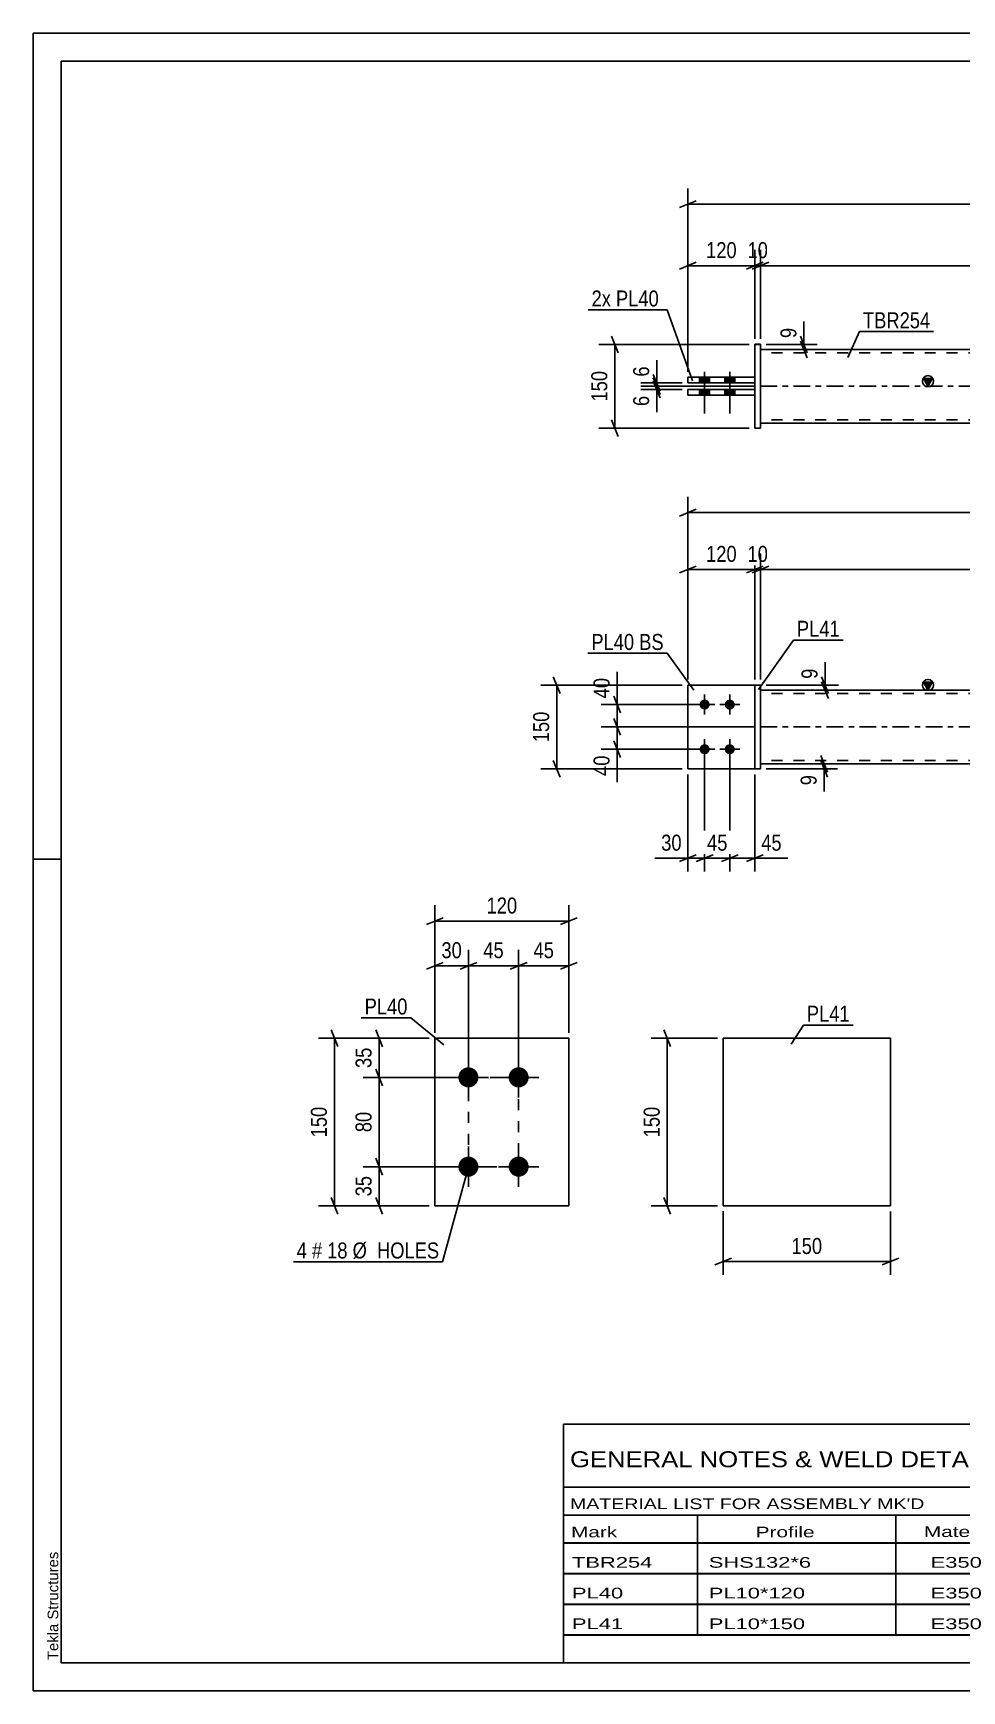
# Model space of a CAD drawing. Header units: millimetres. Extents: x 0 to 420, y 0 to 297.
# Drawn here: x 0 to 166.3, y 0 to 297 of the extents above; entities that cross this region are included whole.
import ezdxf

# ---------------------------------------------------------------- set-up
doc = ezdxf.new("R2010")
doc.units = ezdxf.units.MM
doc.linetypes.add('DXK_LINE_DOT2', pattern=[3.9198, 1.9599, -1.9599])
doc.linetypes.add('DXK_LINE_DOT3', pattern=[5.9187, 2.979, -0.9799, 0.9799, -0.9799])
doc.styles.add('Arial', font='ARIAL.TTF', dxfattribs={"height": 0.2})
doc.styles.add('Arial Narrow', font='ARIALN.TTF', dxfattribs={"height": 0.2})

# ---------------------------------------------------------------- blocks, each defined once
blk = doc.blocks.new('Unknown-581591834-1127')
at = {"color": 5, "linetype": 'Continuous'}
for p, q in [((420, 297), (0, 297)), ((0, 297), (0, 0)), ((0, 292), (0, 297)), ((415, 292), (5, 292)), ((5, 292), (5, 5)), ((5, 149), (0, 149)), ((0, 0), (0, 5)), ((5, 5), (415, 5)), ((0, 0), (420, 0))]:
    blk.add_line(p, q, dxfattribs=at)
at = {"color": 174, "linetype": 'Continuous', "style": 'Arial'}
blk.add_text('Tekla Structures', height=1.9102, rotation=90, dxfattribs=at).set_placement((4.5, 5.5))
blk = doc.blocks.new('Part-581591834-1420 - 1364')
at = {"color": 7, "linetype": 'DXK_LINE_DOT2'}
for p, q in [((117.26, 180.2), (129.26, 180.2)), ((117.26, 180.2), (129.26, 180.2)), ((117.26, 165.2), (117.26, 180.2)), ((129.26, 180.2), (129.26, 180.2)), ((129.26, 180.2), (129.26, 165.2)), ((117.26, 165.2), (129.26, 165.2)), ((129.26, 165.2), (117.26, 165.2)), ((117.26, 165.2), (117.26, 165.2))]:
    blk.add_line(p, q, dxfattribs=at)
blk = doc.blocks.new('Bolt-581591834-1378 - 1364')
at = {"linetype": 'Continuous'}
for points in [[(120.26, 177.6), (120.45, 177.58), (120.63, 177.52), (120.79, 177.43), (120.93, 177.3), (121.04, 177.15), (121.12, 176.98), (121.16, 176.79), (121.16, 176.6), (121.12, 176.42), (121.04, 176.25), (120.93, 176.1), (120.79, 175.97), (120.63, 175.88), (120.45, 175.82), (120.26, 175.8), (120.08, 175.82), (119.9, 175.88), (119.73, 175.97), (119.59, 176.1), (119.48, 176.25), (119.41, 176.42), (119.37, 176.6), (119.37, 176.79), (119.41, 176.98), (119.48, 177.15), (119.59, 177.3), (119.73, 177.43), (119.9, 177.52), (120.08, 177.58)], [(124.76, 177.6), (124.95, 177.58), (125.13, 177.52), (125.29, 177.43), (125.43, 177.3), (125.54, 177.15), (125.62, 176.98), (125.66, 176.79), (125.66, 176.6), (125.62, 176.42), (125.54, 176.25), (125.43, 176.1), (125.29, 175.97), (125.13, 175.88), (124.95, 175.82), (124.76, 175.8), (124.58, 175.82), (124.4, 175.88), (124.23, 175.97), (124.09, 176.1), (123.98, 176.25), (123.91, 176.42), (123.87, 176.6), (123.87, 176.79), (123.91, 176.98), (123.98, 177.15), (124.09, 177.3), (124.23, 177.43), (124.4, 177.52), (124.58, 177.58)], [(120.26, 169.6), (120.45, 169.58), (120.63, 169.52), (120.79, 169.43), (120.93, 169.3), (121.04, 169.15), (121.12, 168.98), (121.16, 168.79), (121.16, 168.6), (121.12, 168.42), (121.04, 168.25), (120.93, 168.1), (120.79, 167.97), (120.63, 167.88), (120.45, 167.82), (120.26, 167.8), (120.08, 167.82), (119.9, 167.88), (119.73, 167.97), (119.59, 168.1), (119.48, 168.25), (119.41, 168.42), (119.37, 168.6), (119.37, 168.79), (119.41, 168.98), (119.48, 169.15), (119.59, 169.3), (119.73, 169.43), (119.9, 169.52), (120.08, 169.58)], [(124.76, 169.6), (124.95, 169.58), (125.13, 169.52), (125.29, 169.43), (125.43, 169.3), (125.54, 169.15), (125.62, 168.98), (125.66, 168.79), (125.66, 168.6), (125.62, 168.42), (125.54, 168.25), (125.43, 168.1), (125.29, 167.97), (125.13, 167.88), (124.95, 167.82), (124.76, 167.8), (124.58, 167.82), (124.4, 167.88), (124.23, 167.97), (124.09, 168.1), (123.98, 168.25), (123.91, 168.42), (123.87, 168.6), (123.87, 168.79), (123.91, 168.98), (123.98, 169.15), (124.09, 169.3), (124.23, 169.43), (124.4, 169.52), (124.58, 169.58)]]:
    blk.add_hatch(color=1, dxfattribs=at).paths.add_polyline_path(points)
at = {"color": 1, "linetype": 'Continuous'}
for p, q in [((120.26, 174.9), (120.26, 178.5)), ((124.76, 174.9), (124.76, 178.5)), ((122.06, 176.7), (118.46, 176.7)), ((126.56, 176.7), (122.96, 176.7)), ((120.26, 166.9), (120.26, 170.5)), ((124.76, 166.9), (124.76, 170.5)), ((122.06, 168.7), (118.46, 168.7)), ((126.56, 168.7), (122.96, 168.7))]:
    blk.add_line(p, q, dxfattribs=at)
blk = doc.blocks.new('Part-581591834-1405 - 1364')
at = {"color": 2, "linetype": 'Continuous'}
for p, q in [((129.26, 180.2), (130.26, 180.2)), ((130.26, 180.2), (129.26, 180.2)), ((129.26, 180.2), (129.26, 165.2)), ((130.26, 180.2), (130.26, 165.2)), ((129.26, 165.2), (130.26, 165.2))]:
    blk.add_line(p, q, dxfattribs=at)
at = {"color": 7, "linetype": 'DXK_LINE_DOT2'}
for p, q in [((129.26, 180.2), (129.26, 180.2)), ((129.26, 180.2), (129.26, 180.2)), ((130.26, 180.2), (130.26, 180.2)), ((129.26, 165.2), (130.26, 165.2))]:
    blk.add_line(p, q, dxfattribs=at)
blk = doc.blocks.new('Part-581591834-1425 - 1364')
at = {"color": 2, "linetype": 'Continuous'}
for p, q in [((117.26, 180.2), (129.26, 180.2)), ((117.26, 180.2), (117.26, 165.2)), ((129.26, 165.2), (117.26, 165.2)), ((117.26, 165.2), (117.26, 165.2))]:
    blk.add_line(p, q, dxfattribs=at)
at = {"color": 7, "linetype": 'DXK_LINE_DOT2'}
for p, q in [((117.26, 180.2), (129.26, 180.2)), ((129.26, 180.2), (129.26, 180.2)), ((129.26, 180.2), (129.26, 165.2)), ((117.26, 165.2), (129.26, 165.2))]:
    blk.add_line(p, q, dxfattribs=at)
blk = doc.blocks.new('Part-581591834-1440 - 1364')
at = {"linetype": 'Continuous'}
blk.add_hatch(color=2, dxfattribs=at).paths.add_polyline_path([(160.26, 179.3), (159.46, 180.7), (161.06, 180.7)])
at = {"color": 2, "linetype": 'Continuous'}
for p, q in [((130.26, 179.3), (302.75, 179.3)), ((160.26, 179.3), (159.46, 180.7)), ((159.46, 180.7), (161.06, 180.7)), ((161.06, 180.7), (160.26, 179.3)), ((130.26, 166.1), (302.75, 166.1))]:
    blk.add_line(p, q, dxfattribs=at)
at = {"color": 7, "linetype": 'DXK_LINE_DOT2'}
for p, q in [((130.26, 166.1), (130.26, 179.3)), ((302.75, 178.7), (130.26, 178.7)), ((302.75, 166.1), (302.75, 179.3)), ((302.75, 166.7), (130.26, 166.7))]:
    blk.add_line(p, q, dxfattribs=at)
at = {"color": 7, "linetype": 'DXK_LINE_DOT3'}
blk.add_line((130.26, 172.7), (302.75, 172.7), dxfattribs=at)
at = {"color": 2, "linetype": 'Continuous'}
blk.add_circle((160.26, 180.2), 1, dxfattribs=at)
blk = doc.blocks.new('Part-581591834-1793 - 1767')
at = {"color": 2, "linetype": 'Continuous'}
for p, q in [((117.26, 233.15), (129.26, 233.15)), ((129.26, 233.14), (117.26, 233.14)), ((117.26, 232.14), (117.26, 233.14)), ((117.26, 232.14), (129.26, 232.14)), ((129.26, 232.14), (129.26, 233.14))]:
    blk.add_line(p, q, dxfattribs=at)
at = {"color": 7, "linetype": 'DXK_LINE_DOT2'}
for p, q in [((117.26, 233.14), (117.26, 233.15)), ((117.26, 233.15), (117.26, 233.14)), ((117.26, 232.15), (129.26, 232.15)), ((129.26, 233.14), (129.26, 233.15)), ((129.26, 233.15), (129.26, 233.14))]:
    blk.add_line(p, q, dxfattribs=at)
blk = doc.blocks.new('Part-581591834-1798 - 1767')
at = {"color": 2, "linetype": 'Continuous'}
for p, q in [((117.26, 235.35), (129.26, 235.35)), ((129.26, 235.34), (117.26, 235.34)), ((117.26, 235.34), (117.26, 234.34)), ((129.26, 234.34), (129.26, 235.34)), ((117.26, 234.34), (129.26, 234.34))]:
    blk.add_line(p, q, dxfattribs=at)
at = {"color": 7, "linetype": 'DXK_LINE_DOT2'}
for p, q in [((117.26, 235.34), (117.26, 235.35)), ((117.26, 235.35), (117.26, 235.34)), ((129.26, 235.35), (129.26, 235.34)), ((129.26, 235.34), (129.26, 235.35)), ((117.26, 234.35), (129.26, 234.35))]:
    blk.add_line(p, q, dxfattribs=at)
blk = doc.blocks.new('Part-581591834-1773 - 1767')
at = {"linetype": 'Continuous'}
blk.add_hatch(color=2, dxfattribs=at).paths.add_polyline_path([(160.26, 233.74), (159.46, 235.14), (161.06, 235.14)])
at = {"color": 2, "linetype": 'Continuous'}
for p, q in [((130.26, 240.34), (302.75, 240.34)), ((160.26, 233.74), (159.46, 235.14)), ((159.46, 235.14), (161.06, 235.14)), ((161.06, 235.14), (160.26, 233.74)), ((302.75, 227.14), (130.26, 227.14))]:
    blk.add_line(p, q, dxfattribs=at)
at = {"color": 7, "linetype": 'DXK_LINE_DOT2'}
for p, q in [((130.26, 227.14), (130.26, 240.34)), ((302.75, 239.74), (130.26, 239.74)), ((302.75, 240.34), (302.75, 227.14)), ((302.75, 227.74), (130.26, 227.74))]:
    blk.add_line(p, q, dxfattribs=at)
at = {"color": 7, "linetype": 'DXK_LINE_DOT3'}
blk.add_line((130.26, 233.74), (302.75, 233.74), dxfattribs=at)
at = {"color": 2, "linetype": 'Continuous'}
blk.add_circle((160.26, 234.64), 1, dxfattribs=at)
blk = doc.blocks.new('Part-581591834-1799 - 1767')
at = {"color": 2, "linetype": 'Continuous'}
for p, q in [((130.26, 241.25), (129.26, 241.25)), ((129.26, 241.24), (130.26, 241.24)), ((129.26, 226.24), (129.26, 241.24)), ((130.26, 241.24), (130.26, 226.24)), ((130.26, 226.24), (129.26, 226.24))]:
    blk.add_line(p, q, dxfattribs=at)
at = {"color": 7, "linetype": 'DXK_LINE_DOT2'}
for p, q in [((129.26, 241.24), (129.26, 241.25)), ((129.26, 241.25), (129.26, 241.24)), ((130.26, 241.25), (130.26, 241.24)), ((130.26, 241.24), (130.26, 241.25)), ((129.26, 226.25), (130.26, 226.25)), ((129.26, 226.24), (129.26, 226.25))]:
    blk.add_line(p, q, dxfattribs=at)
blk = doc.blocks.new('Bolt-581591834-1801 - 1767')
at = {"linetype": 'Continuous'}
for points in [[(119.36, 234.35), (121.16, 234.35), (121.16, 235.35), (119.36, 235.35)], [(119.36, 234.34), (121.16, 234.34), (121.16, 235.34), (119.36, 235.34)], [(123.86, 234.35), (125.66, 234.35), (125.66, 235.35), (123.86, 235.35)], [(123.86, 234.34), (125.66, 234.34), (125.66, 235.34), (123.86, 235.34)], [(119.36, 232.15), (121.16, 232.15), (121.16, 233.15), (119.36, 233.15)], [(119.36, 232.14), (121.16, 232.14), (121.16, 233.14), (119.36, 233.14)], [(123.86, 232.15), (125.66, 232.15), (125.66, 233.15), (123.86, 233.15)], [(123.86, 232.14), (125.66, 232.14), (125.66, 233.14), (123.86, 233.14)]]:
    blk.add_hatch(color=1, dxfattribs=at).paths.add_polyline_path(points)
at = {"color": 1, "linetype": 'Continuous'}
for p, q in [((119.36, 235.35), (119.36, 234.35)), ((119.36, 235.34), (119.36, 234.34)), ((120.26, 236.35), (120.26, 228.85)), ((120.26, 236.34), (120.26, 228.84)), ((121.16, 235.35), (121.16, 234.35)), ((121.16, 235.34), (121.16, 234.34)), ((123.86, 235.35), (123.86, 234.35)), ((123.86, 235.34), (123.86, 234.34)), ((124.76, 236.35), (124.76, 228.85)), ((124.76, 236.34), (124.76, 228.84)), ((125.66, 235.35), (125.66, 234.35)), ((125.66, 235.34), (125.66, 234.34)), ((119.36, 233.15), (119.36, 232.15)), ((119.36, 233.14), (119.36, 232.14)), ((121.16, 233.15), (121.16, 232.15)), ((121.16, 233.14), (121.16, 232.14)), ((123.86, 233.15), (123.86, 232.15)), ((123.86, 233.14), (123.86, 232.14)), ((125.66, 233.15), (125.66, 232.15)), ((125.66, 233.14), (125.66, 232.14))]:
    blk.add_line(p, q, dxfattribs=at)
blk = doc.blocks.new('Bolt-581591834-2103 - 2040')
at = {"linetype": 'Continuous'}
for points in [[(77.95, 111.72), (78.32, 111.68), (78.68, 111.56), (79.01, 111.37), (79.29, 111.12), (79.51, 110.82), (79.66, 110.47), (79.74, 110.1), (79.74, 109.73), (79.66, 109.36), (79.51, 109.02), (79.29, 108.71), (79.01, 108.46), (78.68, 108.27), (78.32, 108.15), (77.95, 108.12), (77.57, 108.15), (77.22, 108.27), (76.89, 108.46), (76.61, 108.71), (76.39, 109.02), (76.24, 109.36), (76.16, 109.73), (76.16, 110.1), (76.24, 110.47), (76.39, 110.82), (76.61, 111.12), (76.89, 111.37), (77.22, 111.56), (77.57, 111.68)], [(86.95, 111.72), (87.32, 111.68), (87.68, 111.56), (88.01, 111.37), (88.29, 111.12), (88.51, 110.82), (88.66, 110.47), (88.74, 110.1), (88.74, 109.73), (88.66, 109.36), (88.51, 109.02), (88.29, 108.71), (88.01, 108.46), (87.68, 108.27), (87.32, 108.15), (86.95, 108.12), (86.57, 108.15), (86.22, 108.27), (85.89, 108.46), (85.61, 108.71), (85.39, 109.02), (85.24, 109.36), (85.16, 109.73), (85.16, 110.1), (85.24, 110.47), (85.39, 110.82), (85.61, 111.12), (85.89, 111.37), (86.22, 111.56), (86.57, 111.68)], [(77.95, 95.72), (78.32, 95.68), (78.68, 95.56), (79.01, 95.37), (79.29, 95.12), (79.51, 94.82), (79.66, 94.47), (79.74, 94.1), (79.74, 93.73), (79.66, 93.36), (79.51, 93.02), (79.29, 92.71), (79.01, 92.46), (78.68, 92.27), (78.32, 92.15), (77.95, 92.12), (77.57, 92.15), (77.22, 92.27), (76.89, 92.46), (76.61, 92.71), (76.39, 93.02), (76.24, 93.36), (76.16, 93.73), (76.16, 94.1), (76.24, 94.47), (76.39, 94.82), (76.61, 95.12), (76.89, 95.37), (77.22, 95.56), (77.57, 95.68)], [(86.95, 95.72), (87.32, 95.68), (87.68, 95.56), (88.01, 95.37), (88.29, 95.12), (88.51, 94.82), (88.66, 94.47), (88.74, 94.1), (88.74, 93.73), (88.66, 93.36), (88.51, 93.02), (88.29, 92.71), (88.01, 92.46), (87.68, 92.27), (87.32, 92.15), (86.95, 92.12), (86.57, 92.15), (86.22, 92.27), (85.89, 92.46), (85.61, 92.71), (85.39, 93.02), (85.24, 93.36), (85.16, 93.73), (85.16, 94.1), (85.24, 94.47), (85.39, 94.82), (85.61, 95.12), (85.89, 95.37), (86.22, 95.56), (86.57, 95.68)]]:
    blk.add_hatch(color=1, dxfattribs=at).paths.add_polyline_path(points)
at = {"color": 1, "linetype": 'Continuous'}
for p, q in [((77.95, 106.31), (77.95, 113.51)), ((86.95, 106.31), (86.95, 113.51)), ((81.55, 109.91), (74.35, 109.91)), ((90.55, 109.91), (83.35, 109.91)), ((77.95, 90.31), (77.95, 97.51)), ((86.95, 90.31), (86.95, 97.51)), ((81.55, 93.91), (74.35, 93.91)), ((90.55, 93.91), (83.35, 93.91))]:
    blk.add_line(p, q, dxfattribs=at)
blk = doc.blocks.new('Part-581591834-2108 - 2040')
at = {"color": 2, "linetype": 'Continuous'}
for p, q in [((71.95, 116.92), (95.95, 116.92)), ((71.95, 116.92), (71.95, 86.92)), ((95.95, 116.92), (95.95, 116.92)), ((95.95, 116.92), (95.95, 86.92)), ((95.95, 86.92), (71.95, 86.92)), ((71.95, 86.92), (71.95, 86.92))]:
    blk.add_line(p, q, dxfattribs=at)
at = {"color": 7, "linetype": 'DXK_LINE_DOT2'}
for p, q in [((71.95, 116.92), (95.95, 116.92)), ((95.95, 116.92), (95.95, 116.92)), ((71.95, 86.92), (95.95, 86.92))]:
    blk.add_line(p, q, dxfattribs=at)
blk = doc.blocks.new('Part-581591834-2231 - 2225')
at = {"color": 2, "linetype": 'Continuous'}
for p, q in [((123.56, 116.92), (153.56, 116.91)), ((123.56, 86.92), (123.56, 116.92)), ((153.56, 116.91), (153.56, 86.91)), ((153.56, 86.91), (123.56, 86.92))]:
    blk.add_line(p, q, dxfattribs=at)
blk = doc.blocks.new('Rectangle-581591834-2210 - 2040')
at = {"color": 1, "linetype": 'DXK_LINE_DOT2'}
blk.add_lwpolyline([(77.95, 109.91), (86.95, 109.91), (86.95, 93.91), (77.95, 93.91), (77.95, 109.91)], close=True, dxfattribs=at)
blk = doc.blocks.new('StraightDimension-581591834-1609 - 1364')
at = {"color": 7, "linetype": 'Continuous'}
for p, q in [((129.26, 172.7), (101.72, 172.7)), ((103.97, 174.2), (105.17, 171.2)), ((104.57, 168.7), (104.57, 172.7)), ((105.17, 167.2), (103.97, 170.2)), ((119.26, 168.7), (101.72, 168.7))]:
    blk.add_line(p, q, dxfattribs=at)
at = {"color": 0}
blk.add_wipeout([(103.82, 168.17), (99.62, 168.17), (99.62, 163.32), (103.82, 163.32)], dxfattribs=at)
at = {"color": 7, "linetype": 'Continuous'}
blk.add_line((104.57, 168.7), (104.57, 162.79), dxfattribs=at)
blk.add_line((104.57, 168.7), (104.57, 162.79), dxfattribs=at)
at = {"color": 3, "style": 'Arial Narrow'}
blk.add_text('40', height=2.863, rotation=90.0002, dxfattribs=at).set_placement((103.22, 163.92))
blk = doc.blocks.new('StraightDimension-581591834-1600 - 1364')
at = {"color": 7, "linetype": 'Continuous'}
for p, q in [((141.22, 181.7), (142.42, 178.7)), ((131.26, 180.2), (144.22, 180.2)), ((131.26, 179.3), (144.22, 179.3)), ((142.42, 177.8), (141.22, 180.8)), ((141.82, 179.3), (141.82, 180.2))]:
    blk.add_line(p, q, dxfattribs=at)
at = {"color": 0}
blk.add_wipeout([(141.07, 183.75), (136.87, 183.75), (136.87, 180.72), (141.07, 180.72)], dxfattribs=at)
at = {"color": 7, "linetype": 'Continuous'}
blk.add_line((141.82, 180.2), (141.82, 184.28), dxfattribs=at)
blk.add_line((141.82, 180.2), (141.82, 184.28), dxfattribs=at)
at = {"color": 3, "style": 'Arial Narrow'}
blk.add_text('9', height=2.86, rotation=90.0002, dxfattribs=at).set_placement((140.47, 181.32))
blk = doc.blocks.new('StraightDimension-581591834-1560 - 1364')
at = {"color": 7, "linetype": 'Continuous'}
for p, q in [((120.26, 167.7), (120.26, 146.78)), ((117.26, 164.2), (117.26, 146.78)), ((115.76, 148.58), (118.76, 149.78)), ((117.26, 149.18), (120.26, 149.18)), ((121.76, 149.78), (118.76, 148.58))]:
    blk.add_line(p, q, dxfattribs=at)
at = {"color": 0}
blk.add_wipeout([(116.74, 149.93), (116.74, 154.13), (111.88, 154.13), (111.88, 149.93)], dxfattribs=at)
at = {"color": 7, "linetype": 'Continuous'}
blk.add_line((117.26, 149.18), (111.36, 149.18), dxfattribs=at)
blk.add_line((117.26, 149.18), (111.36, 149.18), dxfattribs=at)
at = {"color": 3, "style": 'Arial Narrow'}
blk.add_text('30', height=2.863, dxfattribs=at).set_placement((112.48, 150.53))
blk = doc.blocks.new('StraightDimension-581591834-1452 - 1364')
at = {"color": 7, "linetype": 'Continuous'}
for p, q in [((117.26, 181.2), (117.26, 203.77)), ((129.26, 181.2), (129.26, 203.77)), ((115.76, 200.32), (118.76, 201.52)), ((117.26, 200.92), (129.26, 200.92)), ((130.76, 201.52), (127.76, 200.32))]:
    blk.add_line(p, q, dxfattribs=at)
at = {"color": 0}
blk.add_wipeout([(126.61, 201.67), (126.61, 205.87), (119.92, 205.87), (119.92, 201.67)], dxfattribs=at)
at = {"color": 3, "style": 'Arial Narrow'}
blk.add_text('120', height=2.863, dxfattribs=at).set_placement((120.52, 202.27))
blk = doc.blocks.new('StraightDimension-581591834-1479 - 1364')
at = {"color": 7, "linetype": 'Continuous'}
for p, q in [((129.26, 181.2), (129.26, 203.77)), ((130.26, 181.2), (130.26, 203.77)), ((127.76, 200.32), (130.76, 201.52)), ((131.76, 201.52), (128.76, 200.32)), ((129.26, 200.92), (130.26, 200.92))]:
    blk.add_line(p, q, dxfattribs=at)
at = {"color": 0}
blk.add_wipeout([(132.19, 201.67), (132.19, 205.87), (127.34, 205.87), (127.34, 201.67)], dxfattribs=at)
at = {"color": 3, "style": 'Arial Narrow'}
blk.add_text('10', height=2.863, dxfattribs=at).set_placement((127.94, 202.27))
blk = doc.blocks.new('StraightDimension-581591834-1577 - 1364')
at = {"color": 7, "linetype": 'Continuous'}
for p, q in [((124.76, 167.7), (124.76, 146.78)), ((129.26, 164.2), (129.26, 146.78)), ((123.26, 148.58), (126.26, 149.78)), ((124.76, 149.18), (129.26, 149.18)), ((130.76, 149.78), (127.76, 148.58))]:
    blk.add_line(p, q, dxfattribs=at)
at = {"color": 0}
blk.add_wipeout([(134.64, 149.93), (134.64, 154.13), (129.79, 154.13), (129.79, 149.93)], dxfattribs=at)
at = {"color": 7, "linetype": 'Continuous'}
blk.add_line((129.26, 149.18), (135.17, 149.18), dxfattribs=at)
blk.add_line((129.26, 149.18), (135.17, 149.18), dxfattribs=at)
at = {"color": 3, "style": 'Arial Narrow'}
blk.add_text('45', height=2.863, dxfattribs=at).set_placement((130.39, 150.53))
blk = doc.blocks.new('StraightDimension-581591834-1496 - 1364')
at = {"color": 7, "linetype": 'Continuous'}
for p, q in [((130.26, 181.2), (130.26, 203.77)), ((302.75, 181.2), (302.75, 203.77)), ((131.76, 201.52), (128.76, 200.32)), ((130.26, 200.92), (302.75, 200.92)), ((301.25, 200.32), (304.25, 201.52))]:
    blk.add_line(p, q, dxfattribs=at)
at = {"color": 0}
blk.add_wipeout([(220.76, 201.67), (220.76, 205.87), (212.25, 205.87), (212.25, 201.67)], dxfattribs=at)
at = {"color": 3, "style": 'Arial Narrow'}
blk.add_text('1725', height=2.863, dxfattribs=at).set_placement((212.85, 202.27))
blk = doc.blocks.new('StraightDimension-581591834-1546 - 1364')
at = {"color": 7, "linetype": 'Continuous'}
for p, q in [((117.26, 181.2), (117.26, 213.94)), ((315.75, 181.2), (315.75, 213.94)), ((118.76, 211.69), (115.76, 210.49)), ((117.26, 211.09), (315.75, 211.09)), ((314.25, 210.49), (317.25, 211.69))]:
    blk.add_line(p, q, dxfattribs=at)
at = {"color": 0}
blk.add_wipeout([(220.76, 211.84), (220.76, 216.04), (212.25, 216.04), (212.25, 211.84)], dxfattribs=at)
at = {"color": 3, "style": 'Arial Narrow'}
blk.add_text('1985', height=2.863, dxfattribs=at).set_placement((212.85, 212.44))
blk = doc.blocks.new('StraightDimension-581591834-1570 - 1364')
at = {"color": 7, "linetype": 'Continuous'}
for p, q in [((120.26, 167.7), (120.26, 146.78)), ((124.76, 167.7), (124.76, 146.78)), ((118.76, 148.58), (121.76, 149.78)), ((120.26, 149.18), (124.76, 149.18)), ((126.26, 149.78), (123.26, 148.58))]:
    blk.add_line(p, q, dxfattribs=at)
at = {"color": 0}
blk.add_wipeout([(124.94, 149.93), (124.94, 154.13), (120.09, 154.13), (120.09, 149.93)], dxfattribs=at)
at = {"color": 3, "style": 'Arial Narrow'}
blk.add_text('45', height=2.863, dxfattribs=at).set_placement((120.69, 150.53))
blk = doc.blocks.new('StraightDimension-581591834-1591 - 1364')
at = {"color": 7, "linetype": 'Continuous'}
for p, q in [((141.07, 167.6), (142.27, 164.6)), ((142.27, 163.7), (141.07, 166.7)), ((131.26, 166.1), (144.07, 166.1)), ((131.26, 165.2), (144.07, 165.2)), ((141.67, 165.2), (141.67, 166.1))]:
    blk.add_line(p, q, dxfattribs=at)
at = {"color": 0}
blk.add_wipeout([(140.92, 164.67), (136.72, 164.67), (136.72, 161.64), (140.92, 161.64)], dxfattribs=at)
at = {"color": 7, "linetype": 'Continuous'}
blk.add_line((141.67, 165.2), (141.67, 161.12), dxfattribs=at)
blk.add_line((141.67, 165.2), (141.67, 161.12), dxfattribs=at)
at = {"color": 3, "style": 'Arial Narrow'}
blk.add_text('9', height=2.86, rotation=90.0002, dxfattribs=at).set_placement((140.32, 162.24))
blk = doc.blocks.new('StraightDimension-581591834-1626 - 1364')
at = {"color": 7, "linetype": 'Continuous'}
for p, q in [((119.26, 176.7), (101.72, 176.7)), ((103.97, 178.2), (105.17, 175.2)), ((104.57, 172.7), (104.57, 176.7)), ((129.26, 172.7), (101.72, 172.7)), ((105.17, 171.2), (103.97, 174.2))]:
    blk.add_line(p, q, dxfattribs=at)
at = {"color": 0}
blk.add_wipeout([(103.82, 182.08), (99.62, 182.08), (99.62, 177.22), (103.82, 177.22)], dxfattribs=at)
at = {"color": 7, "linetype": 'Continuous'}
blk.add_line((104.57, 176.7), (104.57, 182.6), dxfattribs=at)
blk.add_line((104.57, 176.7), (104.57, 182.6), dxfattribs=at)
at = {"color": 3, "style": 'Arial Narrow'}
blk.add_text('40', height=2.863, rotation=90.0002, dxfattribs=at).set_placement((103.22, 177.82))
blk = doc.blocks.new('StraightDimension-581591834-1689 - 1364')
at = {"color": 7, "linetype": 'Continuous'}
for p, q in [((94.36, 178.7), (93.16, 181.7)), ((116.26, 180.2), (90.91, 180.2)), ((93.76, 165.2), (93.76, 180.2)), ((93.16, 166.7), (94.36, 163.7)), ((116.26, 165.2), (90.91, 165.2))]:
    blk.add_line(p, q, dxfattribs=at)
at = {"color": 0}
blk.add_wipeout([(93.01, 176.04), (88.81, 176.04), (88.81, 169.36), (93.01, 169.36)], dxfattribs=at)
at = {"color": 3, "style": 'Arial Narrow'}
blk.add_text('150', height=2.863, rotation=90.0002, dxfattribs=at).set_placement((92.41, 169.96))
blk = doc.blocks.new('StraightDimension-581591834-1851 - 1767')
at = {"color": 7, "linetype": 'Continuous'}
for p, q in [((111.07, 235.85), (112.27, 232.85)), ((112.27, 232.25), (111.07, 235.25)), ((116.26, 234.35), (108.82, 234.35)), ((129.26, 233.75), (108.82, 233.75)), ((111.67, 233.75), (111.67, 234.35))]:
    blk.add_line(p, q, dxfattribs=at)
at = {"color": 0}
blk.add_wipeout([(110.92, 237.9), (106.72, 237.9), (106.72, 234.87), (110.92, 234.87)], dxfattribs=at)
at = {"color": 7, "linetype": 'Continuous'}
blk.add_line((111.67, 234.35), (111.67, 238.42), dxfattribs=at)
blk.add_line((111.67, 234.35), (111.67, 238.42), dxfattribs=at)
at = {"color": 3, "style": 'Arial Narrow'}
blk.add_text('6', height=2.86, rotation=90.0002, dxfattribs=at).set_placement((110.32, 235.47))
blk = doc.blocks.new('StraightDimension-581591834-1930 - 1767')
at = {"color": 7, "linetype": 'Continuous'}
for p, q in [((127.76, 254.74), (130.76, 255.94)), ((131.76, 255.94), (128.76, 254.74)), ((129.26, 242.24), (129.26, 258.19)), ((130.26, 242.24), (130.26, 258.19)), ((129.26, 255.34), (130.26, 255.34))]:
    blk.add_line(p, q, dxfattribs=at)
at = {"color": 0}
blk.add_wipeout([(132.19, 256.09), (132.19, 260.29), (127.34, 260.29), (127.34, 256.09)], dxfattribs=at)
at = {"color": 3, "style": 'Arial Narrow'}
blk.add_text('10', height=2.863, dxfattribs=at).set_placement((127.94, 256.69))
blk = doc.blocks.new('StraightDimension-581591834-1941 - 1767')
at = {"color": 7, "linetype": 'Continuous'}
for p, q in [((117.26, 236.35), (117.26, 269.19)), ((315.75, 236.34), (315.75, 269.19)), ((118.76, 266.94), (115.76, 265.74)), ((117.26, 266.34), (315.75, 266.34)), ((314.25, 265.74), (317.25, 266.94))]:
    blk.add_line(p, q, dxfattribs=at)
at = {"color": 0}
blk.add_wipeout([(220.76, 267.09), (220.76, 271.29), (212.25, 271.29), (212.25, 267.09)], dxfattribs=at)
at = {"color": 3, "style": 'Arial Narrow'}
blk.add_text('1985', height=2.863, dxfattribs=at).set_placement((212.85, 267.69))
blk = doc.blocks.new('StraightDimension-581591834-1835 - 1767')
at = {"color": 7, "linetype": 'Continuous'}
for p, q in [((111.07, 235.25), (112.27, 232.25)), ((112.27, 231.65), (111.07, 234.65)), ((129.26, 233.75), (108.82, 233.75)), ((116.26, 233.15), (108.82, 233.15)), ((111.67, 233.15), (111.67, 233.75))]:
    blk.add_line(p, q, dxfattribs=at)
at = {"color": 0}
blk.add_wipeout([(110.92, 232.62), (106.72, 232.62), (106.72, 229.59), (110.92, 229.59)], dxfattribs=at)
at = {"color": 7, "linetype": 'Continuous'}
blk.add_line((111.67, 233.15), (111.67, 229.07), dxfattribs=at)
blk.add_line((111.67, 233.15), (111.67, 229.07), dxfattribs=at)
at = {"color": 3, "style": 'Arial Narrow'}
blk.add_text('6', height=2.86, rotation=90.0002, dxfattribs=at).set_placement((110.32, 230.19))
blk = doc.blocks.new('StraightDimension-581591834-1868 - 1767')
at = {"color": 7, "linetype": 'Continuous'}
for p, q in [((131.26, 241.24), (140.44, 241.24)), ((137.44, 242.74), (138.64, 239.74)), ((138.64, 238.84), (137.44, 241.84)), ((138.04, 240.34), (138.04, 241.24)), ((131.26, 240.34), (140.44, 240.34))]:
    blk.add_line(p, q, dxfattribs=at)
at = {"color": 0}
blk.add_wipeout([(137.29, 244.8), (133.09, 244.8), (133.09, 241.77), (137.29, 241.77)], dxfattribs=at)
at = {"color": 7, "linetype": 'Continuous'}
blk.add_line((138.04, 241.24), (138.04, 245.32), dxfattribs=at)
blk.add_line((138.04, 241.24), (138.04, 245.32), dxfattribs=at)
at = {"color": 3, "style": 'Arial Narrow'}
blk.add_text('9', height=2.86, rotation=90.0002, dxfattribs=at).set_placement((136.69, 242.37))
blk = doc.blocks.new('StraightDimension-581591834-1879 - 1767')
at = {"color": 7, "linetype": 'Continuous'}
for p, q in [((128.26, 241.24), (101.32, 241.24)), ((104.77, 239.74), (103.57, 242.74)), ((104.17, 226.24), (104.17, 241.24)), ((128.26, 226.24), (101.32, 226.24)), ((103.57, 227.74), (104.77, 224.74))]:
    blk.add_line(p, q, dxfattribs=at)
at = {"color": 0}
blk.add_wipeout([(103.42, 237.09), (99.22, 237.09), (99.22, 230.4), (103.42, 230.4)], dxfattribs=at)
at = {"color": 3, "style": 'Arial Narrow'}
blk.add_text('150', height=2.863, rotation=90.0002, dxfattribs=at).set_placement((102.82, 231))
blk = doc.blocks.new('StraightDimension-581591834-1910 - 1767')
at = {"color": 7, "linetype": 'Continuous'}
for p, q in [((131.76, 255.94), (128.76, 254.74)), ((130.26, 242.24), (130.26, 258.19)), ((301.25, 254.74), (304.25, 255.94)), ((302.75, 242.25), (302.75, 258.19)), ((130.26, 255.34), (302.75, 255.34))]:
    blk.add_line(p, q, dxfattribs=at)
at = {"color": 0}
blk.add_wipeout([(220.76, 256.09), (220.76, 260.29), (212.25, 260.29), (212.25, 256.09)], dxfattribs=at)
at = {"color": 3, "style": 'Arial Narrow'}
blk.add_text('1725', height=2.863, dxfattribs=at).set_placement((212.85, 256.69))
blk = doc.blocks.new('StraightDimension-581591834-1920 - 1767')
at = {"color": 7, "linetype": 'Continuous'}
for p, q in [((115.76, 254.74), (118.76, 255.94)), ((117.26, 236.35), (117.26, 258.19)), ((130.76, 255.94), (127.76, 254.74)), ((129.26, 242.24), (129.26, 258.19)), ((117.26, 255.34), (129.26, 255.34))]:
    blk.add_line(p, q, dxfattribs=at)
at = {"color": 0}
blk.add_wipeout([(126.61, 256.09), (126.61, 260.29), (119.92, 260.29), (119.92, 256.09)], dxfattribs=at)
at = {"color": 3, "style": 'Arial Narrow'}
blk.add_text('120', height=2.863, dxfattribs=at).set_placement((120.52, 256.69))
blk = doc.blocks.new('StraightDimension-581591834-2133 - 2040')
at = {"color": 7, "linetype": 'Continuous'}
for p, q in [((77.95, 110.91), (77.95, 132.77)), ((86.95, 110.91), (86.95, 132.77)), ((76.45, 129.32), (79.45, 130.52)), ((77.95, 129.92), (86.95, 129.92)), ((88.45, 130.52), (85.45, 129.32))]:
    blk.add_line(p, q, dxfattribs=at)
at = {"color": 0}
blk.add_wipeout([(84.88, 130.67), (84.88, 134.87), (80.02, 134.87), (80.02, 130.67)], dxfattribs=at)
at = {"color": 3, "style": 'Arial Narrow'}
blk.add_text('45', height=2.863, dxfattribs=at).set_placement((80.62, 131.27))
blk = doc.blocks.new('StraightDimension-581591834-2165 - 2040')
at = {"color": 7, "linetype": 'Continuous'}
for p, q in [((61.35, 95.41), (62.55, 92.41)), ((76.95, 93.91), (59.1, 93.91)), ((61.95, 86.91), (61.95, 93.91)), ((70.95, 86.91), (59.1, 86.91)), ((62.55, 85.41), (61.35, 88.41))]:
    blk.add_line(p, q, dxfattribs=at)
at = {"color": 0}
blk.add_wipeout([(61.2, 92.84), (57, 92.84), (57, 87.99), (61.2, 87.99)], dxfattribs=at)
at = {"color": 3, "style": 'Arial Narrow'}
blk.add_text('35', height=2.863, rotation=90.0002, dxfattribs=at).set_placement((60.6, 88.59))
blk = doc.blocks.new('StraightDimension-581591834-2123 - 2040')
at = {"color": 7, "linetype": 'Continuous'}
for p, q in [((71.95, 117.92), (71.95, 132.77)), ((77.95, 110.91), (77.95, 132.77)), ((70.45, 129.32), (73.45, 130.52)), ((71.95, 129.92), (77.95, 129.92)), ((79.45, 130.52), (76.45, 129.32))]:
    blk.add_line(p, q, dxfattribs=at)
at = {"color": 0}
blk.add_wipeout([(77.38, 130.67), (77.38, 134.87), (72.52, 134.87), (72.52, 130.67)], dxfattribs=at)
at = {"color": 3, "style": 'Arial Narrow'}
blk.add_text('30', height=2.863, dxfattribs=at).set_placement((73.12, 131.27))
blk = doc.blocks.new('StraightDimension-581591834-2112 - 2040')
at = {"color": 7, "linetype": 'Continuous'}
for p, q in [((71.95, 117.92), (71.95, 140.77)), ((95.95, 117.92), (95.95, 140.77)), ((73.45, 138.52), (70.45, 137.32)), ((71.95, 137.92), (95.95, 137.92)), ((94.45, 137.32), (97.45, 138.52))]:
    blk.add_line(p, q, dxfattribs=at)
at = {"color": 0}
blk.add_wipeout([(87.29, 138.67), (87.29, 142.87), (80.61, 142.87), (80.61, 138.67)], dxfattribs=at)
at = {"color": 3, "style": 'Arial Narrow'}
blk.add_text('120', height=2.863, dxfattribs=at).set_placement((81.21, 139.27))
blk = doc.blocks.new('StraightDimension-581591834-2143 - 2040')
at = {"color": 7, "linetype": 'Continuous'}
for p, q in [((86.95, 110.91), (86.95, 132.77)), ((95.95, 117.92), (95.95, 132.77)), ((85.45, 129.32), (88.45, 130.52)), ((86.95, 129.92), (95.95, 129.92)), ((97.45, 130.52), (94.45, 129.32))]:
    blk.add_line(p, q, dxfattribs=at)
at = {"color": 0}
blk.add_wipeout([(93.88, 130.67), (93.88, 134.87), (89.02, 134.87), (89.02, 130.67)], dxfattribs=at)
at = {"color": 3, "style": 'Arial Narrow'}
blk.add_text('45', height=2.863, dxfattribs=at).set_placement((89.62, 131.27))
blk = doc.blocks.new('StraightDimension-581591834-2154 - 2040')
at = {"color": 7, "linetype": 'Continuous'}
for p, q in [((70.95, 116.92), (51.1, 116.92)), ((54.55, 115.42), (53.35, 118.42)), ((53.95, 86.92), (53.95, 116.92)), ((70.95, 86.92), (51.1, 86.92)), ((53.35, 88.42), (54.55, 85.42))]:
    blk.add_line(p, q, dxfattribs=at)
at = {"color": 0}
blk.add_wipeout([(53.2, 105.26), (49, 105.26), (49, 98.57), (53.2, 98.57)], dxfattribs=at)
at = {"color": 3, "style": 'Arial Narrow'}
blk.add_text('150', height=2.863, rotation=90.0002, dxfattribs=at).set_placement((52.6, 99.17))
blk = doc.blocks.new('StraightDimension-581591834-2181 - 2040')
at = {"color": 7, "linetype": 'Continuous'}
for p, q in [((76.95, 109.91), (59.1, 109.91)), ((62.55, 108.41), (61.35, 111.41)), ((61.95, 93.91), (61.95, 109.91)), ((61.35, 95.41), (62.55, 92.41)), ((76.95, 93.91), (59.1, 93.91))]:
    blk.add_line(p, q, dxfattribs=at)
at = {"color": 0}
blk.add_wipeout([(61.2, 104.34), (57, 104.34), (57, 99.49), (61.2, 99.49)], dxfattribs=at)
at = {"color": 3, "style": 'Arial Narrow'}
blk.add_text('80', height=2.863, rotation=90.0002, dxfattribs=at).set_placement((60.6, 100.09))
blk = doc.blocks.new('StraightDimension-581591834-2194 - 2040')
at = {"color": 7, "linetype": 'Continuous'}
for p, q in [((70.95, 116.91), (59.1, 116.91)), ((61.35, 118.41), (62.55, 115.41)), ((61.95, 109.91), (61.95, 116.91)), ((76.95, 109.91), (59.1, 109.91)), ((62.55, 108.41), (61.35, 111.41))]:
    blk.add_line(p, q, dxfattribs=at)
at = {"color": 0}
blk.add_wipeout([(61.2, 115.84), (57, 115.84), (57, 110.99), (61.2, 110.99)], dxfattribs=at)
at = {"color": 3, "style": 'Arial Narrow'}
blk.add_text('35', height=2.863, rotation=90.0002, dxfattribs=at).set_placement((60.6, 111.59))
blk = doc.blocks.new('StraightDimension-581591834-2233 - 2225')
at = {"color": 7, "linetype": 'Continuous'}
for p, q in [((122.56, 116.92), (110.71, 116.92)), ((114.16, 115.42), (112.96, 118.42)), ((113.56, 86.92), (113.56, 116.92)), ((122.56, 86.92), (110.71, 86.92)), ((112.96, 88.42), (114.16, 85.42))]:
    blk.add_line(p, q, dxfattribs=at)
at = {"color": 0}
blk.add_wipeout([(112.81, 105.26), (108.61, 105.26), (108.61, 98.57), (112.81, 98.57)], dxfattribs=at)
at = {"color": 3, "style": 'Arial Narrow'}
blk.add_text('150', height=2.863, rotation=90.0002, dxfattribs=at).set_placement((112.21, 99.17))
blk = doc.blocks.new('StraightDimension-581591834-2240 - 2225')
at = {"color": 7, "linetype": 'Continuous'}
for p, q in [((123.56, 85.92), (123.56, 74.52)), ((153.56, 85.91), (153.56, 74.52)), ((125.06, 77.52), (122.06, 76.32)), ((152.06, 76.32), (155.06, 77.52)), ((123.56, 76.92), (153.56, 76.92))]:
    blk.add_line(p, q, dxfattribs=at)
at = {"color": 0}
blk.add_wipeout([(141.9, 77.67), (141.9, 81.87), (135.22, 81.87), (135.22, 77.67)], dxfattribs=at)
at = {"color": 3, "style": 'Arial Narrow'}
blk.add_text('150', height=2.863, dxfattribs=at).set_placement((135.82, 78.27))
blk = doc.blocks.new('Unknown-581591834-2836')
at = {"color": 7, "linetype": 'Continuous'}
for p, q in [((95, 47.75), (255, 47.75)), ((95, 36.5), (95, 47.75)), ((255, 47.75), (255, 36.5)), ((95, 36.5), (255, 36.5)), ((95, 36.5), (95, 31.5)), ((255, 36.5), (255, 31.5)), ((95, 31.5), (255, 31.5)), ((95, 31.5), (95, 26.5)), ((119, 31.5), (119, 26.5)), ((154.5, 31.5), (154.5, 26.5)), ((180.5, 31.5), (180.5, 26.5)), ((193.5, 31.5), (193.5, 26.5)), ((211, 31.5), (211, 26.5)), ((233, 31.5), (233, 26.5)), ((255, 31.5), (255, 26.5)), ((95, 26.5), (255, 26.5)), ((95, 26.45), (95, 21.05)), ((95, 26.45), (255, 26.45)), ((119, 26.5), (119, 21)), ((154.5, 26.5), (154.5, 21)), ((180.5, 26.5), (180.5, 21)), ((193.5, 26.5), (193.5, 21)), ((211, 26.5), (211, 21)), ((233, 26.5), (233, 21)), ((255, 26.45), (255, 21.05)), ((95, 21.05), (255, 21.05)), ((95, 20.95), (95, 15.55)), ((95, 20.95), (255, 20.95)), ((119, 21), (119, 15.5)), ((154.5, 21), (154.5, 15.5)), ((180.5, 21), (180.5, 15.5)), ((193.5, 21), (193.5, 15.5)), ((211, 21), (211, 15.5)), ((233, 21), (233, 15.5)), ((255, 20.95), (255, 15.55)), ((95, 15.55), (255, 15.55)), ((95, 15.45), (95, 10.05)), ((95, 15.45), (255, 15.45)), ((119, 15.5), (119, 10)), ((154.5, 15.5), (154.5, 10)), ((180.5, 15.5), (180.5, 10)), ((193.5, 15.5), (193.5, 10)), ((211, 15.5), (211, 10)), ((233, 15.5), (233, 10)), ((255, 15.45), (255, 10.05)), ((95, 10.05), (255, 10.05)), ((95, 10), (255, 10)), ((95, 10), (95, 5)), ((211, 10), (211, 5)), ((233, 10), (233, 5)), ((255, 10), (255, 5)), ((95, 5), (255, 5))]:
    blk.add_line(p, q, dxfattribs=at)
at = {"color": 7, "style": 'Arial Narrow'}
for s, height, width, p in [('GENERAL NOTES & WELD DETAILS :', 2.8633, 1.4, (96.15, 40.06)), ('REFER TYP DRAWING TYP-01', 1.9089, 1.6, (179.7, 40.16)), ("MATERIAL LIST FOR ASSEMBLY MK'D", 1.9089, 1.6, (96.15, 32.56)), ('TBR254', 1.909, 1.794707, (187.59, 32.47)), ('4', 1.91, 1.794707, (217.08, 32.56)), ('No. Required', 1.9089, 1.6, (226.41, 32.56)), ('Mark', 1.909, 1.7, (96.34, 27.5)), ('Profile', 1.909, 1.7, (129.41, 27.5)), ('Material', 1.909, 1.7, (159.54, 27.56)), ('No.', 1.909, 1.7, (184.5, 27.56)), ('Length', 1.909, 1.7, (195, 27.56)), ('Area', 1.909, 1.7, (217.5, 27.56)), ('Weight', 1.909, 1.7, (237, 27.56))]:
    blk.add_text(s, height=height, dxfattribs=dict(at, width=width)).set_placement(p)
at = {"color": 7, "linetype": 'Continuous', "style": 'Arial Narrow'}
for s, height, width, p in [('TBR254', 1.909, 1.794707, (96.5, 22.06)), ('SHS132*6', 1.909, 1.794707, (121, 22.06)), ('E350', 1.909, 1.794707, (160.74, 22.06)), ('1', 1.91, 1.794707, (184.86, 22.06)), ('1725', 1.909, 1.794707, (197.58, 22.06)), ('0.9', 1.909, 1.794707, (221.32, 22.06)), ('40.9', 1.909, 1.794707, (240.14, 22.06)), ('PL40', 1.909, 1.794707, (96.5, 16.56)), ('PL10*120', 1.909, 1.794707, (121, 16.56)), ('E350', 1.909, 1.794707, (160.74, 16.56)), ('4', 1.91, 1.794707, (184.86, 16.56)), ('150', 1.909, 1.794707, (199.77, 16.56)), ('0.0', 1.909, 1.794707, (221.32, 16.56)), ('5.7', 1.909, 1.794707, (242.33, 16.56)), ('PL41', 1.909, 1.794707, (96.5, 11.06)), ('PL10*150', 1.909, 1.794707, (121, 11.06)), ('E350', 1.909, 1.794707, (160.74, 11.06)), ('2', 1.91, 1.794707, (184.86, 11.06)), ('150', 1.909, 1.794707, (199.77, 11.06)), ('0.1', 1.909, 1.794707, (221.32, 11.06)), ('3.5', 1.909, 1.794707, (242.33, 11.06)), ('Total', 1.909, 1.7, (197.33, 6.5)), ('1.2', 1.909, 1.794707, (220.83, 6.5)), ('50.1', 1.909, 1.794707, (240.14, 6.5))]:
    blk.add_text(s, height=height, dxfattribs=dict(at, width=width)).set_placement(p)
blk = doc.blocks.new('Mark-581591834-1400 - 1364')
at = {"color": 0}
blk.add_wipeout([(144.47, 188.85), (144.47, 191.85), (136.79, 191.85), (136.79, 188.85)], dxfattribs=at)
blk.add_wipeout([(144.47, 188.85), (144.47, 191.85), (136.79, 191.85), (136.79, 188.85)], dxfattribs=at)
at = {"color": 30, "linetype": 'Continuous'}
for p, q in [((129.9, 179.39), (136.19, 188.25)), ((136.19, 188.25), (145.07, 188.25))]:
    blk.add_line(p, q, dxfattribs=at)
at = {"color": 3, "style": 'Arial Narrow'}
blk.add_text('PL41', height=2.863, dxfattribs=at).set_placement((136.79, 188.85))
blk = doc.blocks.new('MarkSet-581591834-1758 - 1364')
at = {"color": 0}
blk.add_wipeout([(107.64, 186.49), (107.64, 189.49), (99.97, 189.49), (99.97, 186.49)], dxfattribs=at)
blk.add_wipeout([(107.64, 186.49), (107.64, 189.49), (99.97, 189.49), (99.97, 186.49)], dxfattribs=at)
blk.add_wipeout([(112.92, 186.49), (112.92, 189.49), (108.54, 189.49), (108.54, 186.49)], dxfattribs=at)
blk.add_wipeout([(112.92, 186.49), (112.92, 189.49), (108.54, 189.49), (108.54, 186.49)], dxfattribs=at)
at = {"color": 30, "linetype": 'Continuous'}
for p in [(99.37, 185.89), (118.3, 179.26)]:
    blk.add_line(p, (113.52, 185.89), dxfattribs=at)
at = {"color": 3, "style": 'Arial Narrow'}
for s, p in [('PL40', (99.97, 186.49)), ('BS', (108.54, 186.49))]:
    blk.add_text(s, height=2.863, dxfattribs=at).set_placement(p)
blk = doc.blocks.new('Mark-581591834-1769 - 1767')
at = {"color": 0}
blk.add_wipeout([(160.67, 244.12), (160.67, 247.12), (148.62, 247.12), (148.62, 244.12)], dxfattribs=at)
blk.add_wipeout([(160.67, 244.12), (160.67, 247.12), (148.62, 247.12), (148.62, 244.12)], dxfattribs=at)
at = {"color": 30, "linetype": 'Continuous'}
for p, q in [((145.91, 238.86), (148.02, 243.52)), ((148.02, 243.52), (161.27, 243.52))]:
    blk.add_line(p, q, dxfattribs=at)
at = {"color": 3, "style": 'Arial Narrow'}
blk.add_text('TBR254', height=2.863, dxfattribs=at).set_placement((148.62, 244.12))
blk = doc.blocks.new('MarkSet-581591834-1979 - 1767')
at = {"color": 30, "linetype": 'Continuous'}
blk.add_line((118.11, 234.73), (113.56, 247.43), dxfattribs=at)
at = {"color": 0}
blk.add_wipeout([(103.48, 248.03), (103.48, 251.03), (100.01, 251.03), (100.01, 248.03)], dxfattribs=at)
blk.add_wipeout([(103.48, 248.03), (103.48, 251.03), (100.01, 251.03), (100.01, 248.03)], dxfattribs=at)
blk.add_wipeout([(112.06, 248.03), (112.06, 251.03), (104.38, 251.03), (104.38, 248.03)], dxfattribs=at)
blk.add_wipeout([(112.06, 248.03), (112.06, 251.03), (104.38, 251.03), (104.38, 248.03)], dxfattribs=at)
at = {"color": 30, "linetype": 'Continuous'}
blk.add_line((99.41, 247.43), (113.56, 247.43), dxfattribs=at)
at = {"color": 3, "style": 'Arial Narrow'}
for s, p in [('2x', (100.01, 248.03)), ('PL40', (104.38, 248.03))]:
    blk.add_text(s, height=2.863, dxfattribs=at).set_placement(p)
blk = doc.blocks.new('Mark-581591834-2099 - 2040')
at = {"color": 0}
blk.add_wipeout([(49.03, 77.47), (49.03, 80.47), (47.2, 80.47), (47.2, 77.47)], dxfattribs=at)
blk.add_wipeout([(49.03, 77.47), (49.03, 80.47), (47.2, 80.47), (47.2, 77.47)], dxfattribs=at)
blk.add_wipeout([(51.75, 77.47), (51.75, 80.47), (49.93, 80.47), (49.93, 77.47)], dxfattribs=at)
blk.add_wipeout([(51.75, 77.47), (51.75, 80.47), (49.93, 80.47), (49.93, 77.47)], dxfattribs=at)
at = {"color": 3, "style": 'Arial Narrow'}
blk.add_text('4', height=2.86, dxfattribs=at).set_placement((47.2, 77.47))
at = {"color": 0}
blk.add_wipeout([(56.31, 77.47), (56.31, 80.47), (52.65, 80.47), (52.65, 77.47)], dxfattribs=at)
blk.add_wipeout([(56.31, 77.47), (56.31, 80.47), (52.65, 80.47), (52.65, 77.47)], dxfattribs=at)
at = {"color": 3, "style": 'Arial Narrow'}
blk.add_text('#', height=2.86, dxfattribs=at).set_placement((49.93, 77.47))
at = {"color": 0}
blk.add_wipeout([(72.74, 77.47), (72.74, 80.47), (57.21, 80.47), (57.21, 77.47)], dxfattribs=at)
blk.add_wipeout([(72.74, 77.47), (72.74, 80.47), (57.21, 80.47), (57.21, 77.47)], dxfattribs=at)
at = {"color": 7, "linetype": 'Continuous'}
for p in [(77.95, 93.91), (46.6, 76.87)]:
    blk.add_line(p, (73.34, 76.87), dxfattribs=at)
at = {"color": 3, "style": 'Arial Narrow'}
for s, p in [('18', (52.65, 77.47)), ('Ø  HOLES', (57.21, 77.47))]:
    blk.add_text(s, height=2.863, dxfattribs=at).set_placement(p)
blk = doc.blocks.new('Mark-581591834-2104 - 2040')
at = {"color": 0}
blk.add_wipeout([(67.04, 121.18), (67.04, 124.18), (59.37, 124.18), (59.37, 121.18)], dxfattribs=at)
blk.add_wipeout([(67.04, 121.18), (67.04, 124.18), (59.37, 124.18), (59.37, 121.18)], dxfattribs=at)
at = {"color": 30, "linetype": 'Continuous'}
for p in [(58.77, 120.58), (73.54, 115.72)]:
    blk.add_line(p, (67.64, 120.58), dxfattribs=at)
at = {"color": 3, "style": 'Arial Narrow'}
blk.add_text('PL40', height=2.863, dxfattribs=at).set_placement((59.37, 121.18))
blk = doc.blocks.new('Mark-581591834-2227 - 2225')
at = {"color": 0}
blk.add_wipeout([(146.24, 119.89), (146.24, 122.89), (138.56, 122.89), (138.56, 119.89)], dxfattribs=at)
blk.add_wipeout([(146.24, 119.89), (146.24, 122.89), (138.56, 122.89), (138.56, 119.89)], dxfattribs=at)
at = {"color": 30, "linetype": 'Continuous'}
for p, q in [((135.73, 115.86), (137.96, 119.29)), ((137.96, 119.29), (146.84, 119.29))]:
    blk.add_line(p, q, dxfattribs=at)
at = {"color": 3, "style": 'Arial Narrow'}
blk.add_text('PL41', height=2.863, dxfattribs=at).set_placement((138.56, 119.89))

msp = doc.modelspace()

# ---------------------------------------------------------------- block references
for name in ['Unknown-581591834-1127', 'Part-581591834-1799 - 1767', 'Part-581591834-1773 - 1767', 'Part-581591834-1798 - 1767', 'Bolt-581591834-1801 - 1767', 'Part-581591834-1793 - 1767', 'Part-581591834-1440 - 1364', 'Part-581591834-1420 - 1364', 'Part-581591834-1425 - 1364', 'Bolt-581591834-1378 - 1364', 'Part-581591834-1405 - 1364', 'Part-581591834-2108 - 2040', 'Part-581591834-2231 - 2225', 'Bolt-581591834-2103 - 2040', 'Rectangle-581591834-2210 - 2040', 'Unknown-581591834-2836']:
    msp.add_blockref(name, (0, 0))

# ---------------------------------------------------------------- next in the draw order: block references
for name in ['StraightDimension-581591834-1930 - 1767', 'StraightDimension-581591834-1851 - 1767', 'StraightDimension-581591834-1600 - 1364', 'StraightDimension-581591834-1609 - 1364', 'StraightDimension-581591834-2133 - 2040', 'Mark-581591834-2227 - 2225', 'StraightDimension-581591834-2233 - 2225', 'StraightDimension-581591834-2165 - 2040']:
    msp.add_blockref(name, (0, 0))

# ---------------------------------------------------------------- next in the draw order: block references
for name in ['StraightDimension-581591834-1941 - 1767', 'StraightDimension-581591834-1452 - 1364', 'StraightDimension-581591834-1560 - 1364', 'StraightDimension-581591834-1577 - 1364', 'StraightDimension-581591834-2123 - 2040', 'StraightDimension-581591834-2240 - 2225']:
    msp.add_blockref(name, (0, 0))

# ---------------------------------------------------------------- next in the draw order: block references
for name in ['StraightDimension-581591834-1868 - 1767', 'StraightDimension-581591834-1835 - 1767', 'StraightDimension-581591834-1479 - 1364', 'StraightDimension-581591834-1570 - 1364', 'StraightDimension-581591834-1591 - 1364', 'StraightDimension-581591834-2112 - 2040']:
    msp.add_blockref(name, (0, 0))

# ---------------------------------------------------------------- next in the draw order: block references
for name in ['StraightDimension-581591834-1879 - 1767', 'StraightDimension-581591834-1496 - 1364', 'StraightDimension-581591834-2143 - 2040', 'StraightDimension-581591834-2154 - 2040']:
    msp.add_blockref(name, (0, 0))

# ---------------------------------------------------------------- next in the draw order: block references
for name in ['StraightDimension-581591834-1910 - 1767', 'StraightDimension-581591834-1546 - 1364', 'StraightDimension-581591834-2181 - 2040']:
    msp.add_blockref(name, (0, 0))

# ---------------------------------------------------------------- next in the draw order: block references
for name in ['StraightDimension-581591834-1920 - 1767', 'Mark-581591834-1769 - 1767', 'StraightDimension-581591834-1626 - 1364', 'StraightDimension-581591834-2194 - 2040', 'Mark-581591834-2099 - 2040']:
    msp.add_blockref(name, (0, 0))

# ---------------------------------------------------------------- next in the draw order: block references
for name in ['MarkSet-581591834-1979 - 1767', 'Mark-581591834-1400 - 1364', 'StraightDimension-581591834-1689 - 1364', 'Mark-581591834-2104 - 2040']:
    msp.add_blockref(name, (0, 0))

# ---------------------------------------------------------------- next in the draw order: block references
msp.add_blockref('MarkSet-581591834-1758 - 1364', (0, 0))

doc.saveas('drawing.dxf')
